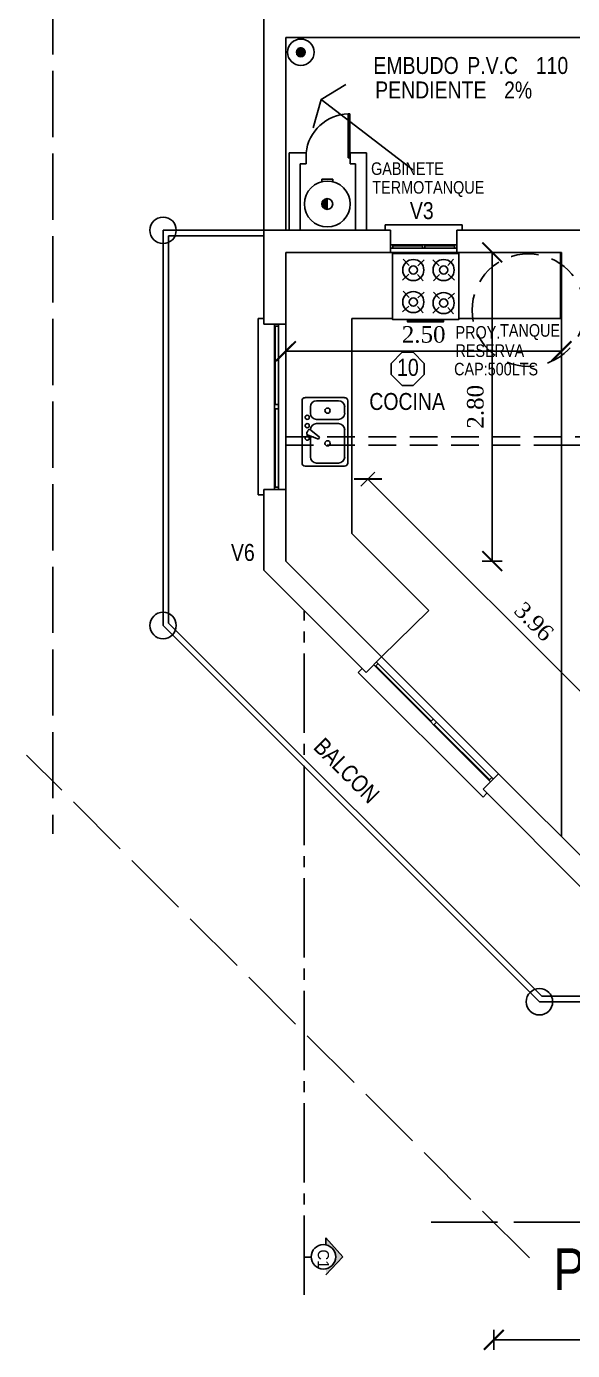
# Model space of a CAD drawing. Header units: millimetres. Extents: x 221 to 543, y -43 to 148.
# Drawn here: x 319.82 to 324.77, y 72.65 to 84.66 of the extents above; entities that cross this region are included whole.
import ezdxf
from ezdxf.enums import TextEntityAlignment as Align

# ---------------------------------------------------------------- set-up
doc = ezdxf.new("R2010")
doc.units = ezdxf.units.MM
for name, pattern in [('ACAD_ISO02W100', [15, 12, -3]), ('ACAD_ISO04W100', [30, 24, -3, 0, -3]), ('DASHDOT', [25.4, 12.7, -6.35, 0, -6.35]), ('DASHED2', [0.375, 0.25, -0.125]), ('HIDDEN', [0.375, 0.25, -0.125])]:
    doc.linetypes.add(name, pattern=pattern)
for name, color, linetype in [('10-SOLADOS', 15, 'Continuous'), ('FINAS', 1, 'Continuous'), ('SANITARIOS', 7, 'Continuous')]:
    doc.layers.add(name, color=color, linetype=linetype)
doc.styles.add('AMER', font='')
doc.styles.add('COTAS', font='ROMANS', dxfattribs={"width": 0.7})
doc.styles.add('gardel', font='ARIALN.TTF')
doc.styles.add('PROV', font='times.ttf')
doc.styles.get('AMER').set_extended_font_data('AmerType Md BT')
doc.dimstyles.new('COTA-S-S-2-50', dxfattribs={"dimscale": 1.5, "dimtxt": 0.1, "dimasz": 0.06, "dimexe": 0, "dimexo": 0, "dimgap": 0.08, "dimtad": 1, "dimzin": 4, "dimdsep": 46, "dimtxsty": 'COTAS', "dimblk1": 'M2_COTA', "dimblk2": 'M2_COTA', "dimsah": 1, "dimcen": 0.1, "dimse1": 1, "dimse2": 1, "dimclrd": 2, "dimclre": 256, "dimclrt": 6, "dimadec": 0, "dimazin": 0, "dimtfac": 1, "dimtix": 1, "dimtmove": 2, "dimatfit": 3, "dimldrblk": 'M2_COTA', "dimfxl": 1, "dimtolj": 1, "dimtzin": 4, "dimarcsym": 0})

# ---------------------------------------------------------------- blocks, each defined once
blk = doc.blocks.new('M2_COTA')
for p, q in [((-1, 0), (0, 0)), ((0, 1), (0, -1))]:
    blk.add_line(p, q)
at = {"const_width": 0.2}
blk.add_lwpolyline([(-1, -1), (1, 1)], dxfattribs=at)
blk = doc.blocks.new('*D51')
at = {"color": 252, "lineweight": -2, "ltscale": 0.05, "transparency": 16777216}
blk.add_line((332.016, 72.745), (324.146, 72.745), dxfattribs=at)
at = {"layer": 'Defpoints', "color": 0, "ltscale": 0.05, "transparency": 16777216}
for p in [(324.056, 73.814), (332.106, 73.314), (324.056, 72.745)]:
    blk.add_point(p, dxfattribs=at)
at = {"color": 252, "lineweight": -2, "ltscale": 0.05, "transparency": 16777216, "xscale": 0.09, "yscale": 0.09, "zscale": 0.09, "rotation": 180}
blk.add_blockref('M2_COTA', (324.056, 72.745), dxfattribs=at)
at = {"color": 252, "lineweight": -2, "ltscale": 0.05, "transparency": 16777216, "xscale": 0.09, "yscale": 0.09, "zscale": 0.09}
blk.add_blockref('M2_COTA', (332.106, 72.745), dxfattribs=at)
at = {"color": 0, "ltscale": 0.05, "transparency": 16777216, "insert": (328.081, 72.897), "char_height": 0.15, "attachment_point": 5, "style": 'PROV'}
blk.add_mtext('\\A1;8.05', dxfattribs=at)
blk = doc.blocks.new('*D58')
at = {"color": 252, "lineweight": -2, "ltscale": 0.05, "transparency": 16777216}
blk.add_line((324.58, 81.717), (322.26, 81.717), dxfattribs=at)
at = {"layer": 'Defpoints', "color": 0, "ltscale": 0.05, "transparency": 16777216}
for p in [(322.17, 82.614), (324.67, 82.614), (322.17, 81.717)]:
    blk.add_point(p, dxfattribs=at)
at = {"color": 252, "lineweight": -2, "ltscale": 0.05, "transparency": 16777216, "xscale": 0.09, "yscale": 0.09, "zscale": 0.09, "rotation": 180}
blk.add_blockref('M2_COTA', (322.17, 81.717), dxfattribs=at)
at = {"color": 252, "lineweight": -2, "ltscale": 0.05, "transparency": 16777216, "xscale": 0.09, "yscale": 0.09, "zscale": 0.09}
blk.add_blockref('M2_COTA', (324.67, 81.717), dxfattribs=at)
at = {"color": 0, "ltscale": 0.05, "transparency": 16777216, "insert": (323.42, 81.868), "char_height": 0.15, "attachment_point": 5, "style": 'PROV'}
blk.add_mtext('\\A1;2.50', dxfattribs=at)
blk = doc.blocks.new('*D59')
at = {"color": 252, "lineweight": -2, "ltscale": 0.05, "transparency": 16777216}
blk.add_line((324.042, 82.524), (324.042, 79.903), dxfattribs=at)
at = {"layer": 'Defpoints', "color": 0, "ltscale": 0.05, "transparency": 16777216}
for p in [(322.17, 82.614), (322.17, 79.813), (324.042, 79.813)]:
    blk.add_point(p, dxfattribs=at)
at = {"color": 252, "lineweight": -2, "ltscale": 0.05, "transparency": 16777216, "xscale": 0.09, "yscale": 0.09, "zscale": 0.09}
for p, rotation in [((324.042, 82.614), 90), ((324.042, 79.813), 270)]:
    blk.add_blockref('M2_COTA', p, dxfattribs=dict(at, rotation=rotation))
at = {"color": 0, "ltscale": 0.05, "transparency": 16777216, "insert": (323.89, 81.213), "char_height": 0.15, "attachment_point": 5, "rotation": 90, "style": 'PROV'}
blk.add_mtext('\\A1;2.80', dxfattribs=at)
blk = doc.blocks.new('*D62')
at = {"color": 252, "lineweight": -2, "ltscale": 0.05, "transparency": 16777216}
blk.add_line((322.978, 80.493), (325.649, 77.821), dxfattribs=at)
at = {"layer": 'Defpoints', "color": 0, "ltscale": 0.05, "transparency": 16777216}
for p in [(322.17, 79.813), (325.713, 77.758), (324.969, 77.014)]:
    blk.add_point(p, dxfattribs=at)
at = {"color": 252, "lineweight": -2, "ltscale": 0.05, "transparency": 16777216, "xscale": 0.09, "yscale": 0.09, "zscale": 0.09}
for p, rotation in [((322.914, 80.557), 134.9999999999948), ((325.713, 77.758), 314.9999999999948)]:
    blk.add_blockref('M2_COTA', p, dxfattribs=dict(at, rotation=rotation))
at = {"color": 0, "ltscale": 0.05, "transparency": 16777216, "insert": (324.421, 79.264), "char_height": 0.15, "attachment_point": 5, "rotation": 315, "style": 'PROV'}
blk.add_mtext('\\A1;3.96', dxfattribs=at)

msp = doc.modelspace()

# ---------------------------------------------------------------- hatches: boundary and pattern name
h = msp.add_hatch()
h.set_pattern_fill('ANSI36', color=256, scale=0.002, style=0)
h.set_pattern_definition([(45, (21.772783, 0.7356786), (0.00336759605, 0.01234785217), [0.015875, -0.003175, 0, -0.003175])])
h.paths.add_polyline_path([(322.346, 84.43, 1), (322.266, 84.43, 1)])
msp.add_hatch(color=256).paths.add_polyline_path([(322.546, 83.102, 0.414214), (322.497, 83.053, 0.414214), (322.546, 83.004)])
at = {"layer": 'SANITARIOS'}
msp.add_hatch(color=256, dxfattribs=at).paths.add_polyline_path([(322.686, 73.499), (322.534, 73.671), (322.534, 73.607, -0.808349), (322.534, 73.39), (322.534, 73.337)])

# ---------------------------------------------------------------- linework, layer by layer
at = {"color": 252, "linetype": 'ACAD_ISO02W100', "ltscale": 0.05}
for p, q in [((320.056, 100.01), (320.056, 77.337)), ((324.379, 73.49), (319.818, 78.052)), ((323.489, 73.814), (332.914, 73.814))]:
    msp.add_line(p, q, dxfattribs=at)
at = {"color": 2}
for p, q in [((321.97, 84.764), (321.97, 82.814)), ((322.17, 84.564), (322.17, 82.814)), ((322.17, 84.564), (331.906, 84.564)), ((323.289, 82.494), (323.235, 82.553)), ((323.366, 82.491), (323.425, 82.545)), ((323.561, 82.491), (323.502, 82.545)), ((323.638, 82.494), (323.692, 82.553)), ((323.286, 82.417), (323.227, 82.363)), ((323.363, 82.413), (323.417, 82.355)), ((323.564, 82.413), (323.51, 82.355)), ((323.641, 82.417), (323.7, 82.363)), ((323.289, 82.204), (323.235, 82.263)), ((323.366, 82.201), (323.425, 82.254)), ((323.564, 82.194), (323.51, 82.253)), ((323.641, 82.191), (323.7, 82.245)), ((323.286, 82.126), (323.227, 82.073)), ((323.363, 82.123), (323.417, 82.064)), ((323.561, 82.117), (323.502, 82.063)), ((323.638, 82.113), (323.692, 82.055)), ((323.126, 81.607), (323.226, 81.707)), ((323.326, 81.707), (323.226, 81.707)), ((323.426, 81.607), (323.326, 81.707)), ((323.126, 81.507), (323.126, 81.607)), ((323.426, 81.607), (323.426, 81.507)), ((323.126, 81.507), (323.226, 81.407)), ((323.326, 81.407), (323.426, 81.507)), ((323.326, 81.407), (323.226, 81.407)), ((322.317, 81.267), (322.317, 80.702)), ((322.703, 81.296), (322.345, 81.296)), ((322.732, 80.702), (322.732, 81.267)), ((322.345, 80.674), (322.703, 80.674))]:
    msp.add_line(p, q, dxfattribs=at)
for p, q in [((322.489, 84), (322.714, 84.138)), ((322.489, 84), (322.417, 83.745)), ((323.323, 83.362), (322.489, 84)), ((322.751, 83.872), (322.736, 83.872)), ((322.736, 83.872), (322.736, 83.472)), ((322.751, 83.472), (322.751, 83.872)), ((322.736, 83.472), (322.751, 83.472)), ((322.496, 83.278), (322.546, 83.278)), ((322.496, 83.278), (322.496, 83.255)), ((322.546, 83.278), (322.595, 83.278)), ((322.595, 83.278), (322.595, 83.255)), ((322.546, 83.004), (322.546, 83.102)), ((321.756, 82.814), (321.97, 82.814)), ((323.07, 82.814), (323.07, 82.864)), ((323.07, 82.864), (323.77, 82.864)), ((323.77, 82.814), (323.77, 82.864)), ((323.14, 82.682), (323.14, 82.652)), ((323.41, 82.673), (323.14, 82.673)), ((323.41, 82.652), (323.41, 82.682)), ((323.43, 82.652), (323.43, 82.682)), ((323.7, 82.673), (323.43, 82.673)), ((323.7, 82.682), (323.7, 82.652)), ((323.72, 82.614), (323.12, 82.614)), ((321.97, 82.013), (321.92, 82.013)), ((321.92, 82.013), (321.92, 80.413)), ((322.102, 81.943), (322.067, 81.943)), ((322.073, 81.943), (322.073, 81.233)), ((322.17, 81.963), (322.17, 80.463)), ((322.102, 81.233), (322.067, 81.233)), ((322.102, 81.193), (322.067, 81.193)), ((322.073, 81.193), (322.073, 80.483)), ((324.67, 80.864), (324.67, 77.313)), ((321.97, 80.413), (321.92, 80.413)), ((322.102, 80.483), (322.067, 80.483)), ((322.17, 79.813), (322.17, 80.463)), ((324.1, 77.883), (323.039, 78.944)), ((322.827, 78.802), (322.863, 78.838)), ((323.006, 78.882), (322.981, 78.857)), ((323.487, 78.359), (322.985, 78.861)), ((323.959, 77.671), (322.827, 78.802)), ((323.508, 78.38), (323.483, 78.355)), ((323.536, 78.351), (323.511, 78.327)), ((324.017, 77.829), (323.515, 78.331)), ((324.038, 77.849), (324.013, 77.824)), ((323.994, 77.706), (323.959, 77.671)), ((322.534, 73.607, -2.165), (322.534, 73.671, -2.165)), ((322.534, 73.671, -2.165), (322.686, 73.499, -2.165)), ((322.534, 73.337, -2.165), (322.686, 73.499, -2.165))]:
    msp.add_line(p, q)
at = {"color": 3}
for p, q in [((322.354, 83.517), (322.201, 83.517)), ((322.201, 83.517), (322.201, 82.814)), ((322.354, 83.517), (322.354, 83.417)), ((322.901, 83.517), (322.754, 83.517)), ((322.754, 83.517), (322.754, 83.417)), ((322.901, 82.814), (322.901, 83.517)), ((322.354, 83.417), (322.301, 83.417)), ((322.301, 83.417), (322.301, 82.814)), ((322.801, 83.417), (322.754, 83.417)), ((322.801, 82.814), (322.801, 83.417)), ((324.662, 82.614), (324.662, 82.014)), ((322.77, 82.014), (322.77, 80.062)), ((322.77, 82.014), (323.138, 82.014)), ((323.738, 82.014), (324.662, 82.014)), ((323.468, 79.363), (322.77, 80.062)), ((323.039, 78.944), (323.468, 79.363))]:
    msp.add_line(p, q, dxfattribs=at)
at = {"color": 0, "linetype": 'ByBlock', "ltscale": 0.05}
for p, q in [((321.056, 79.228), (321.056, 82.814)), ((321.756, 82.814), (321.056, 82.814)), ((321.106, 79.249), (321.106, 82.764)), ((321.97, 82.764), (321.106, 82.764)), ((324.47, 75.814), (321.056, 79.228)), ((324.491, 75.864), (321.106, 79.249)), ((324.491, 75.864), (331.059, 75.864)), ((324.47, 75.814), (331.109, 75.814))]:
    msp.add_line(p, q, dxfattribs=at)
at = {"color": 4}
for p, q in [((321.97, 82.814), (323.12, 82.814)), ((321.97, 82.814), (321.97, 81.963)), ((323.12, 82.814), (323.12, 82.614)), ((323.72, 82.814), (323.72, 82.614)), ((323.72, 82.814), (325.57, 82.814)), ((322.17, 82.614), (323.12, 82.614)), ((322.17, 82.614), (322.17, 81.963)), ((323.72, 82.614), (324.67, 82.614)), ((324.67, 82.614), (324.67, 80.864)), ((322.17, 81.963), (321.97, 81.963)), ((324.67, 80.864), (327.909, 80.864)), ((322.17, 80.463), (321.97, 80.463)), ((321.97, 80.463), (321.97, 79.73)), ((323.039, 78.944), (322.17, 79.813)), ((322.898, 78.802), (321.97, 79.73)), ((323.039, 78.944), (322.898, 78.802)), ((324.1, 77.883), (323.959, 77.742)), ((324.969, 77.014), (324.1, 77.883)), ((324.886, 76.814), (323.959, 77.742))]:
    msp.add_line(p, q, dxfattribs=at)
at = {"color": 252}
for p, q in [((323.12, 82.682), (323.72, 82.682)), ((323.12, 82.652), (323.72, 82.652)), ((322.067, 81.963), (322.067, 80.463)), ((322.102, 81.963), (322.102, 80.463)), ((324.027, 77.81), (322.967, 78.871)), ((324.052, 77.835), (322.991, 78.896))]:
    msp.add_line(p, q, dxfattribs=at)
at = {"color": 3, "linetype": 'ByBlock'}
for p, q in [((322.449, 81.267), (322.647, 81.267)), ((322.393, 81.154), (322.393, 81.211)), ((322.703, 81.211), (322.703, 81.154)), ((322.647, 81.098), (322.449, 81.098)), ((322.449, 81.06), (322.647, 81.06)), ((322.703, 81.004), (322.703, 80.759)), ((322.393, 80.759), (322.393, 80.948)), ((322.647, 80.702), (322.449, 80.702))]:
    msp.add_line(p, q, dxfattribs=at)
at = {"color": 0, "linetype": 'ByBlock'}
for p, q in [((322.362, 80.983), (322.369, 80.996)), ((322.476, 80.936), (322.398, 81.001)), ((322.371, 80.956), (322.467, 80.92)), ((322.467, 80.92), (322.476, 80.936))]:
    msp.add_line(p, q, dxfattribs=at)
at = {"linetype": 'HIDDEN'}
for p, q in [((322.17, 80.939), (330.909, 80.939)), ((322.17, 80.864), (330.909, 80.864))]:
    msp.add_line(p, q, dxfattribs=at)
msp.add_lwpolyline([(323.138, 82.604), (323.738, 82.604), (323.738, 82.004), (323.138, 82.004), (323.138, 82.604)])
msp.add_lwpolyline([(323.6, 82), (323.273, 82), (323.273, 81.985), (323.6, 81.985)], close=True)
for centre, radius in [((322.306, 84.43), 0.12), ((322.306, 84.43), 0.0403), ((322.546, 83.053), 0.049), ((323.326, 82.454), 0.0957), ((323.601, 82.454), 0.0957), ((323.326, 82.163), 0.0957), ((323.601, 82.154), 0.0957), ((322.511, 73.499, -0.81), 0.111)]:
    msp.add_circle(centre, radius)
at = {"color": 2}
for centre, radius in [((322.546, 83.053), 0.208), ((321.056, 82.814), 0.12), ((323.326, 82.454), 0.0375), ((323.601, 82.454), 0.0375), ((323.326, 82.163), 0.0375), ((323.601, 82.154), 0.0375), ((321.056, 79.228), 0.12), ((324.47, 75.814), 0.12)]:
    msp.add_circle(centre, radius, dxfattribs=at)
at = {"linetype": 'DASHED2'}
msp.add_circle((324.37, 82.09), 0.511, dxfattribs=at)
at = {"color": 0, "linetype": 'ByBlock'}
for centre, radius in [((322.364, 81.117), 0.0188), ((322.548, 81.178), 0.0236), ((322.364, 81.041), 0.0188), ((322.364, 80.928), 0.0188), ((322.548, 80.881), 0.0236)]:
    msp.add_circle(centre, radius, dxfattribs=at)
at = {"color": 252}
msp.add_arc((322.75, 83.473), 0.399, 92.0622, 173.749, dxfattribs=at)
at = {"color": 2}
for centre, start, end in [((322.345, 81.267), 90, 180), ((322.703, 81.267), 0, 90), ((322.345, 80.702), 180, 270), ((322.703, 80.702), 270, 0)]:
    msp.add_arc(centre, 0.0283, start, end, dxfattribs=at)
at = {"color": 3, "linetype": 'ByBlock'}
for centre, start, end in [((322.449, 81.211), 90, 180), ((322.647, 81.211), 0, 90), ((322.449, 81.154), 180, 270), ((322.647, 81.154), 270, 0), ((322.449, 81.004), 90, 180), ((322.647, 81.004), 0, 90), ((322.449, 80.759), 180, 270), ((322.647, 80.759), 270, 0)]:
    msp.add_arc(centre, 0.0565, start, end, dxfattribs=at)
at = {"color": 0, "linetype": 'ByBlock'}
for centre, start, end in [((322.378, 80.973), 150, 249.4623), ((322.386, 80.987), 50.5377, 150)]:
    msp.add_arc(centre, 0.0188, start, end, dxfattribs=at)
at = {"layer": 'FINAS', "color": 6, "linetype": 'ACAD_ISO04W100', "ltscale": 0.03}
msp.add_line((322.335, 73.154), (322.335, 79.358), dxfattribs=at)
at = {"layer": 'FINAS', "color": 6, "linetype": 'DASHDOT', "ltscale": 0.004}
msp.add_line((322.401, 73.497), (322.335, 73.497), dxfattribs=at)

# ---------------------------------------------------------------- texts
at = {"style": 'AMER'}
msp.add_text('C1', height=0.1008, rotation=270, dxfattribs=at).set_placement((322.46, 73.566))
at = {"insert": (323.178, 81.648), "char_height": 0.15502, "width": 2.68178, "attachment_point": 1}
msp.add_mtext('{\\fSwis721 BdCnOul BT|b0|i0|c0|p82;10}', dxfattribs=at)
at = {"layer": '10-SOLADOS', "color": 7, "ltscale": 0.1, "style": 'gardel'}
for tag, height, p in [('EMBUDO', 0.154, (323.351, 84.31)), ('P.V.C', 0.154, (324.046, 84.31)), ('110', 0.154, (324.584, 84.31)), ('PENDIENTE', 0.154, (323.485, 84.088)), ('2%', 0.154, (324.277, 84.088)), ('GABINETE', 0.114, (323.273, 83.374)), ('TERMOTANQUE', 0.114, (323.462, 83.189)), ('V3', 0.154, (323.403, 82.993)), ('PROY.', 0.114, (323.912, 81.888)), ('TANQUE', 0.114, (324.385, 81.891)), ('RESERVA', 0.114, (324.02, 81.722)), ('CAP:500LTS', 0.114, (324.077, 81.555)), ('COCINA', 0.154, (323.27, 81.261)), ('V6', 0.154, (321.78, 79.891)), ('PLANTA', 0.377, (325.436, 73.387))]:
    msp.add_attdef(tag, text='', height=height, dxfattribs=at).set_placement(p, align=Align.MIDDLE)
msp.add_attdef('BALCON', text='', height=0.154, rotation=315.0783, dxfattribs=at).set_placement((322.722, 77.912), align=Align.MIDDLE)

# ---------------------------------------------------------------- dimensions: what is measured, and where the dimension line sits
at = {"ltscale": 0.05}
dim = msp.add_linear_dim(base=(324.042, 79.813), p1=(322.17, 82.614), p2=(322.17, 79.813), angle=90, dimstyle='COTA-S-S-2-50', override={"dimgap": 0.05, "dimpost": '<>', "dimtxsty": 'PROV', "dimclrd": 252, "dimclrt": 0}, dxfattribs=at)
dim.commit()
dim.dimension.update_dxf_attribs({"geometry": '*D59', "text_midpoint": (323.89, 81.213)})
for base, p1, p2, picture, middle in [((322.17, 81.717), (324.67, 82.614), (322.17, 82.614), '*D58', (323.42, 81.868)), ((324.056, 72.745), (332.106, 73.314), (324.056, 73.814), '*D51', (328.081, 72.897))]:
    dim = msp.add_linear_dim(base=base, p1=p1, p2=p2, dimstyle='COTA-S-S-2-50', override={"dimgap": 0.05, "dimpost": '<>', "dimtxsty": 'PROV', "dimclrd": 252, "dimclrt": 0}, dxfattribs=at)
    dim.commit()
    dim.dimension.update_dxf_attribs({"geometry": picture, "text_midpoint": middle})
dim = msp.add_aligned_dim(p1=(322.17, 79.813), p2=(324.969, 77.014), distance=1.052, dimstyle='COTA-S-S-2-50', override={"dimgap": 0.05, "dimpost": '<>', "dimtxsty": 'PROV', "dimclrd": 252, "dimclrt": 0}, dxfattribs=at)
dim.commit()
dim.dimension.update_dxf_attribs({"geometry": '*D62', "text_midpoint": (324.421, 79.264)})

doc.saveas('drawing.dxf')
